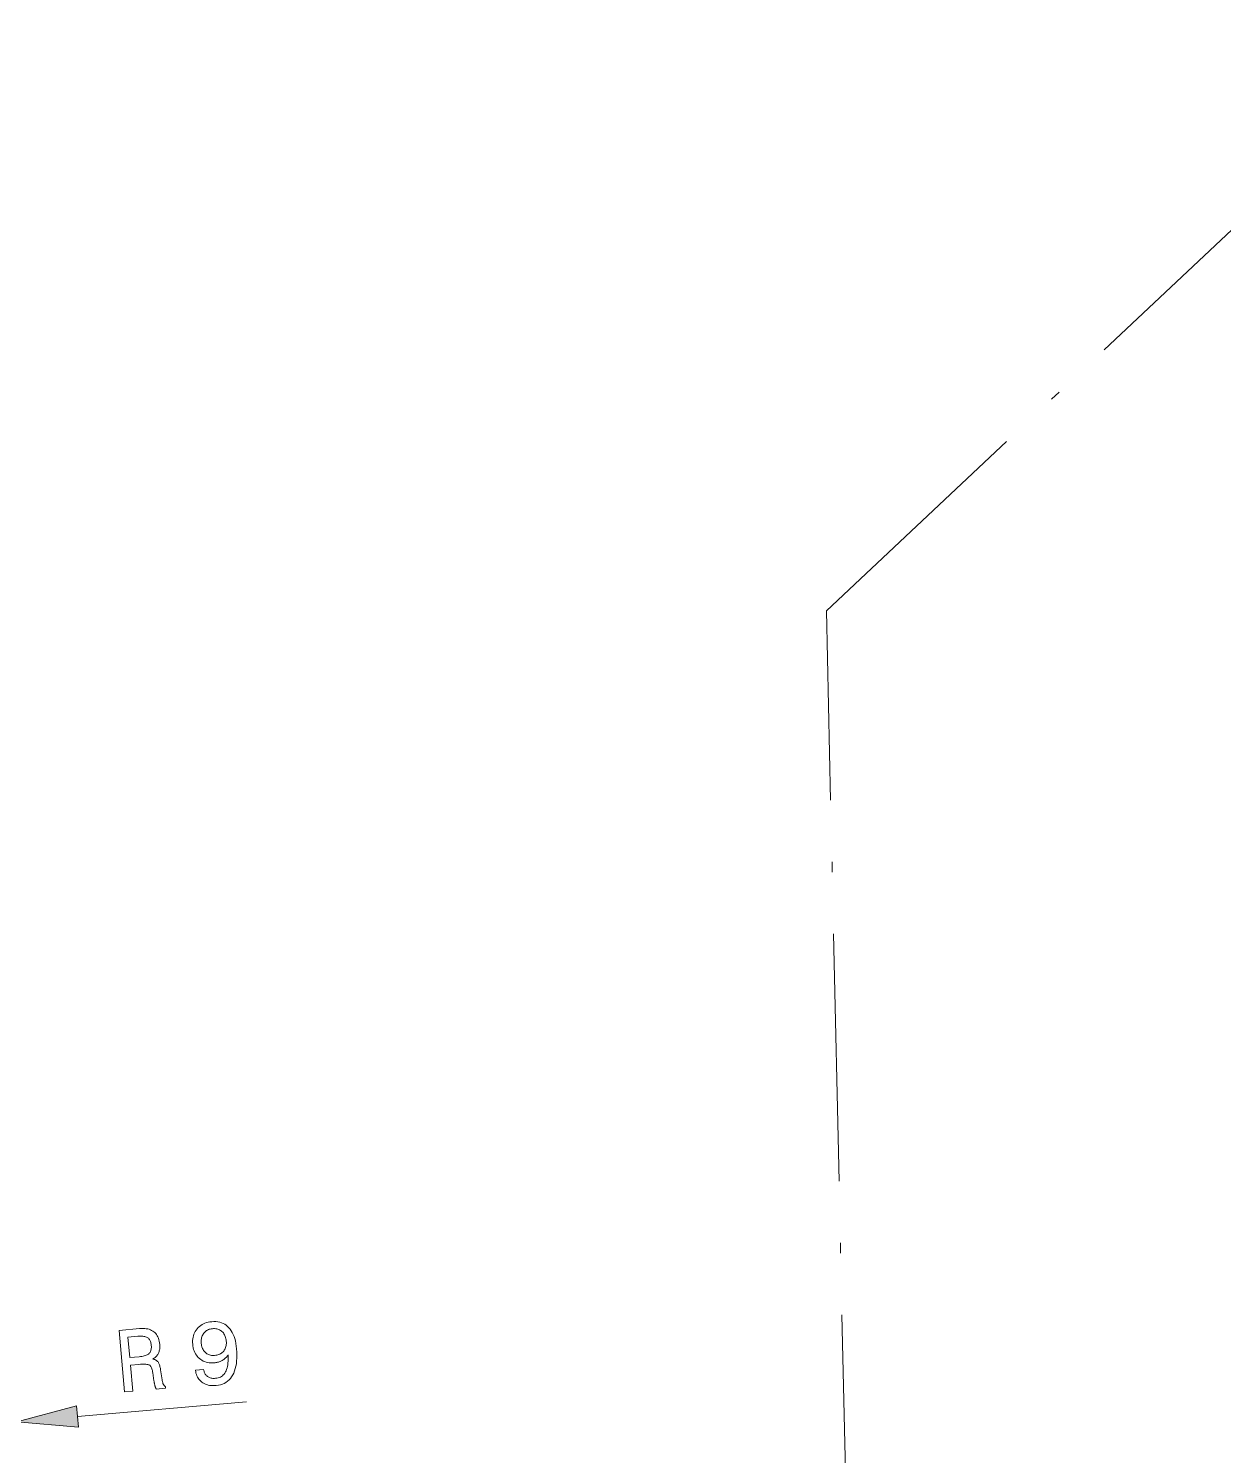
# Model space of a CAD drawing. Extents: x 0 to 297, y 0 to 420.
# Drawn here: x 142.4 to 200.4, y 168.6 to 237.9 of the extents above; entities that cross this region are included whole.
import ezdxf

# ---------------------------------------------------------------- set-up
doc = ezdxf.new("R2010")
doc.units = 0
doc.linetypes.add('DASHDOT', pattern=[18.5, 12, -3, 0.5, -3])

msp = doc.modelspace()

# ---------------------------------------------------------------- linework, layer by layer
at = {"color": 7, "linetype": 'DASHDOT', "lineweight": 13}
for p, q in [((181.14, 209.577), (211.186, 237.85)), ((182.555, 144.902), (181.14, 209.577))]:
    msp.add_line(p, q, dxfattribs=at)
at = {"color": 7, "lineweight": 13, "ltscale": 0.206111}
msp.add_line((144.785, 170.453), (152.997, 171.178), dxfattribs=at)
at = {"color": 7, "lineweight": 13}
for points in [[(147.07, 171.658), (146.807, 174.643), (147.804, 174.731), (147.891, 174.736), (147.973, 174.737), (148.052, 174.733), (148.127, 174.724), (148.198, 174.711), (148.265, 174.693), (148.328, 174.67), (148.388, 174.642), (148.444, 174.61), (148.496, 174.573), (148.543, 174.531), (148.587, 174.485), (148.626, 174.435), (148.662, 174.38), (148.692, 174.321), (148.719, 174.258), (148.741, 174.19), (148.759, 174.118), (148.773, 174.041), (148.783, 173.96), (148.786, 173.911), (148.787, 173.864), (148.786, 173.819), (148.783, 173.774), (148.778, 173.731), (148.77, 173.689), (148.761, 173.649), (148.749, 173.61), (148.735, 173.572), (148.719, 173.535), (148.702, 173.5), (148.681, 173.467), (148.659, 173.434), (148.635, 173.404), (148.609, 173.374), (148.581, 173.346), (148.551, 173.32), (148.518, 173.295), (148.484, 173.271), (148.447, 173.249), (148.48, 173.241), (148.511, 173.232), (148.541, 173.221), (148.568, 173.209), (148.594, 173.196), (148.618, 173.181), (148.64, 173.165), (148.661, 173.148), (148.68, 173.129), (148.697, 173.109), (148.713, 173.087), (148.728, 173.061), (148.742, 173.031), (148.756, 172.998), (148.769, 172.962), (148.781, 172.923), (148.792, 172.879), (148.802, 172.833), (148.812, 172.783), (148.821, 172.73), (148.896, 172.247), (148.901, 172.217), (148.906, 172.188), (148.911, 172.161), (148.917, 172.136), (148.923, 172.112), (148.929, 172.09), (148.936, 172.07), (148.942, 172.051), (148.949, 172.035), (148.956, 172.02), (148.964, 172.006), (148.972, 171.993), (148.98, 171.981), (148.99, 171.969), (149, 171.958), (149.01, 171.949), (149.021, 171.939), (149.033, 171.931), (149.045, 171.923), (149.058, 171.917), (149.065, 171.835), (148.614, 171.795), (148.607, 171.804), (148.601, 171.815), (148.594, 171.827), (148.588, 171.839), (148.582, 171.853), (148.576, 171.867), (148.57, 171.883), (148.564, 171.899), (148.558, 171.917), (148.553, 171.935), (148.547, 171.955), (148.542, 171.976), (148.537, 171.999), (148.531, 172.022), (148.526, 172.047), (148.521, 172.074), (148.516, 172.102), (148.511, 172.131), (148.505, 172.161), (148.5, 172.193), (148.445, 172.578), (148.436, 172.634), (148.426, 172.686), (148.414, 172.733), (148.4, 172.776), (148.386, 172.815), (148.37, 172.85), (148.352, 172.881), (148.334, 172.907), (148.314, 172.929), (148.292, 172.947), (148.267, 172.962), (148.236, 172.974), (148.198, 172.984), (148.155, 172.992), (148.106, 172.998), (148.05, 173.001), (147.989, 173.001), (147.921, 173), (147.847, 172.996), (147.768, 172.99), (147.358, 172.954), (147.469, 171.694)], [(150.517, 172.708), (150.912, 172.743), (150.919, 172.699), (150.929, 172.658), (150.941, 172.618), (150.956, 172.581), (150.973, 172.547), (150.992, 172.514), (151.014, 172.484), (151.039, 172.455), (151.066, 172.429), (151.095, 172.406), (151.127, 172.384), (151.16, 172.366), (151.195, 172.35), (151.232, 172.336), (151.271, 172.326), (151.311, 172.318), (151.354, 172.313), (151.398, 172.31), (151.444, 172.311), (151.492, 172.314), (151.555, 172.322), (151.616, 172.335), (151.672, 172.354), (151.725, 172.377), (151.775, 172.406), (151.821, 172.44), (151.864, 172.479), (151.903, 172.523), (151.938, 172.572), (151.97, 172.626), (151.998, 172.685), (152.023, 172.75), (152.045, 172.82), (152.063, 172.895), (152.078, 172.976), (152.09, 173.062), (152.098, 173.153), (152.102, 173.25), (152.104, 173.352), (152.102, 173.459), (152.079, 173.425), (152.054, 173.393), (152.029, 173.361), (152.002, 173.332), (151.975, 173.303), (151.946, 173.277), (151.915, 173.251), (151.884, 173.228), (151.851, 173.205), (151.817, 173.185), (151.782, 173.165), (151.746, 173.148), (151.708, 173.132), (151.67, 173.117), (151.631, 173.105), (151.591, 173.094), (151.55, 173.084), (151.508, 173.076), (151.465, 173.07), (151.421, 173.065), (151.338, 173.06), (151.257, 173.061), (151.179, 173.068), (151.103, 173.081), (151.031, 173.099), (150.961, 173.123), (150.894, 173.153), (150.829, 173.188), (150.767, 173.229), (150.708, 173.276), (150.653, 173.328), (150.603, 173.383), (150.557, 173.443), (150.517, 173.506), (150.482, 173.574), (150.452, 173.645), (150.426, 173.72), (150.406, 173.8), (150.391, 173.883), (150.38, 173.97), (150.375, 174.058), (150.376, 174.143), (150.383, 174.225), (150.396, 174.305), (150.415, 174.381), (150.439, 174.455), (150.47, 174.525), (150.506, 174.593), (150.548, 174.658), (150.597, 174.72), (150.65, 174.778), (150.707, 174.831), (150.768, 174.878), (150.833, 174.921), (150.902, 174.958), (150.975, 174.989), (151.052, 175.016), (151.132, 175.037), (151.217, 175.053), (151.306, 175.063), (151.408, 175.069), (151.507, 175.066), (151.601, 175.056), (151.69, 175.039), (151.776, 175.013), (151.857, 174.98), (151.934, 174.939), (152.007, 174.891), (152.075, 174.835), (152.139, 174.771), (152.199, 174.7), (152.253, 174.621), (152.303, 174.536), (152.347, 174.444), (152.387, 174.346), (152.422, 174.24), (152.451, 174.127), (152.476, 174.007), (152.495, 173.881), (152.51, 173.747), (152.521, 173.589), (152.525, 173.438), (152.523, 173.293), (152.514, 173.156), (152.499, 173.025), (152.477, 172.902), (152.449, 172.785), (152.414, 172.675), (152.372, 172.572), (152.324, 172.476), (152.269, 172.387), (152.209, 172.307), (152.143, 172.235), (152.071, 172.172), (151.994, 172.117), (151.91, 172.07), (151.821, 172.031), (151.726, 172.001), (151.625, 171.978), (151.518, 171.965), (151.435, 171.959), (151.355, 171.959), (151.277, 171.964), (151.203, 171.973), (151.132, 171.987), (151.064, 172.006), (150.999, 172.03), (150.937, 172.058), (150.878, 172.091), (150.822, 172.13), (150.77, 172.172), (150.723, 172.217), (150.681, 172.267), (150.643, 172.319), (150.61, 172.375), (150.582, 172.435), (150.559, 172.498), (150.54, 172.564), (150.526, 172.634)], [(150.796, 174.011), (150.802, 173.954), (150.812, 173.9), (150.825, 173.849), (150.84, 173.8), (150.859, 173.754), (150.881, 173.71), (150.905, 173.669), (150.933, 173.631), (150.964, 173.595), (150.997, 173.562), (151.033, 173.532), (151.071, 173.506), (151.111, 173.483), (151.152, 173.464), (151.195, 173.448), (151.24, 173.437), (151.287, 173.429), (151.336, 173.424), (151.386, 173.423), (151.438, 173.426), (151.495, 173.433), (151.55, 173.443), (151.601, 173.456), (151.65, 173.473), (151.696, 173.492), (151.739, 173.515), (151.78, 173.541), (151.817, 173.57), (151.852, 173.603), (151.884, 173.638), (151.912, 173.676), (151.937, 173.717), (151.959, 173.76), (151.977, 173.805), (151.991, 173.852), (152.002, 173.902), (152.009, 173.953), (152.013, 174.007), (152.013, 174.064), (152.009, 174.122), (152.002, 174.181), (151.992, 174.237), (151.979, 174.29), (151.963, 174.34), (151.944, 174.388), (151.921, 174.433), (151.896, 174.475), (151.867, 174.515), (151.835, 174.551), (151.8, 174.585), (151.762, 174.616), (151.723, 174.643), (151.682, 174.666), (151.638, 174.685), (151.593, 174.701), (151.545, 174.713), (151.496, 174.721), (151.445, 174.726), (151.391, 174.726), (151.336, 174.723), (151.283, 174.717), (151.233, 174.707), (151.185, 174.693), (151.14, 174.676), (151.097, 174.656), (151.057, 174.633), (151.018, 174.605), (150.983, 174.575), (150.949, 174.541), (150.918, 174.503), (150.89, 174.463), (150.866, 174.421), (150.845, 174.376), (150.827, 174.33), (150.813, 174.282), (150.803, 174.232), (150.796, 174.179), (150.792, 174.125), (150.792, 174.069)], [(147.725, 174.355), (147.238, 174.312), (147.326, 173.319), (147.786, 173.36), (147.854, 173.367), (147.917, 173.376), (147.976, 173.387), (148.031, 173.4), (148.081, 173.415), (148.127, 173.432), (148.168, 173.451), (148.205, 173.471), (148.237, 173.494), (148.265, 173.518), (148.289, 173.545), (148.31, 173.575), (148.328, 173.608), (148.343, 173.643), (148.355, 173.681), (148.364, 173.723), (148.37, 173.766), (148.373, 173.813), (148.373, 173.863), (148.37, 173.915), (148.364, 173.966), (148.355, 174.014), (148.344, 174.059), (148.331, 174.101), (148.315, 174.139), (148.297, 174.174), (148.276, 174.206), (148.253, 174.235), (148.228, 174.26), (148.2, 174.282), (148.168, 174.301), (148.134, 174.318), (148.095, 174.332), (148.053, 174.343), (148.008, 174.352), (147.958, 174.358), (147.906, 174.361), (147.849, 174.362), (147.789, 174.36)], [(144.739, 170.972), (141.842, 170.193), (144.831, 169.934)]]:
    msp.add_lwpolyline(points, close=True, dxfattribs=at)
msp.add_solid([(144.739, 170.972), (141.842, 170.193), (144.739, 170.972), (144.831, 169.934)], dxfattribs=at)

doc.saveas('drawing.dxf')
